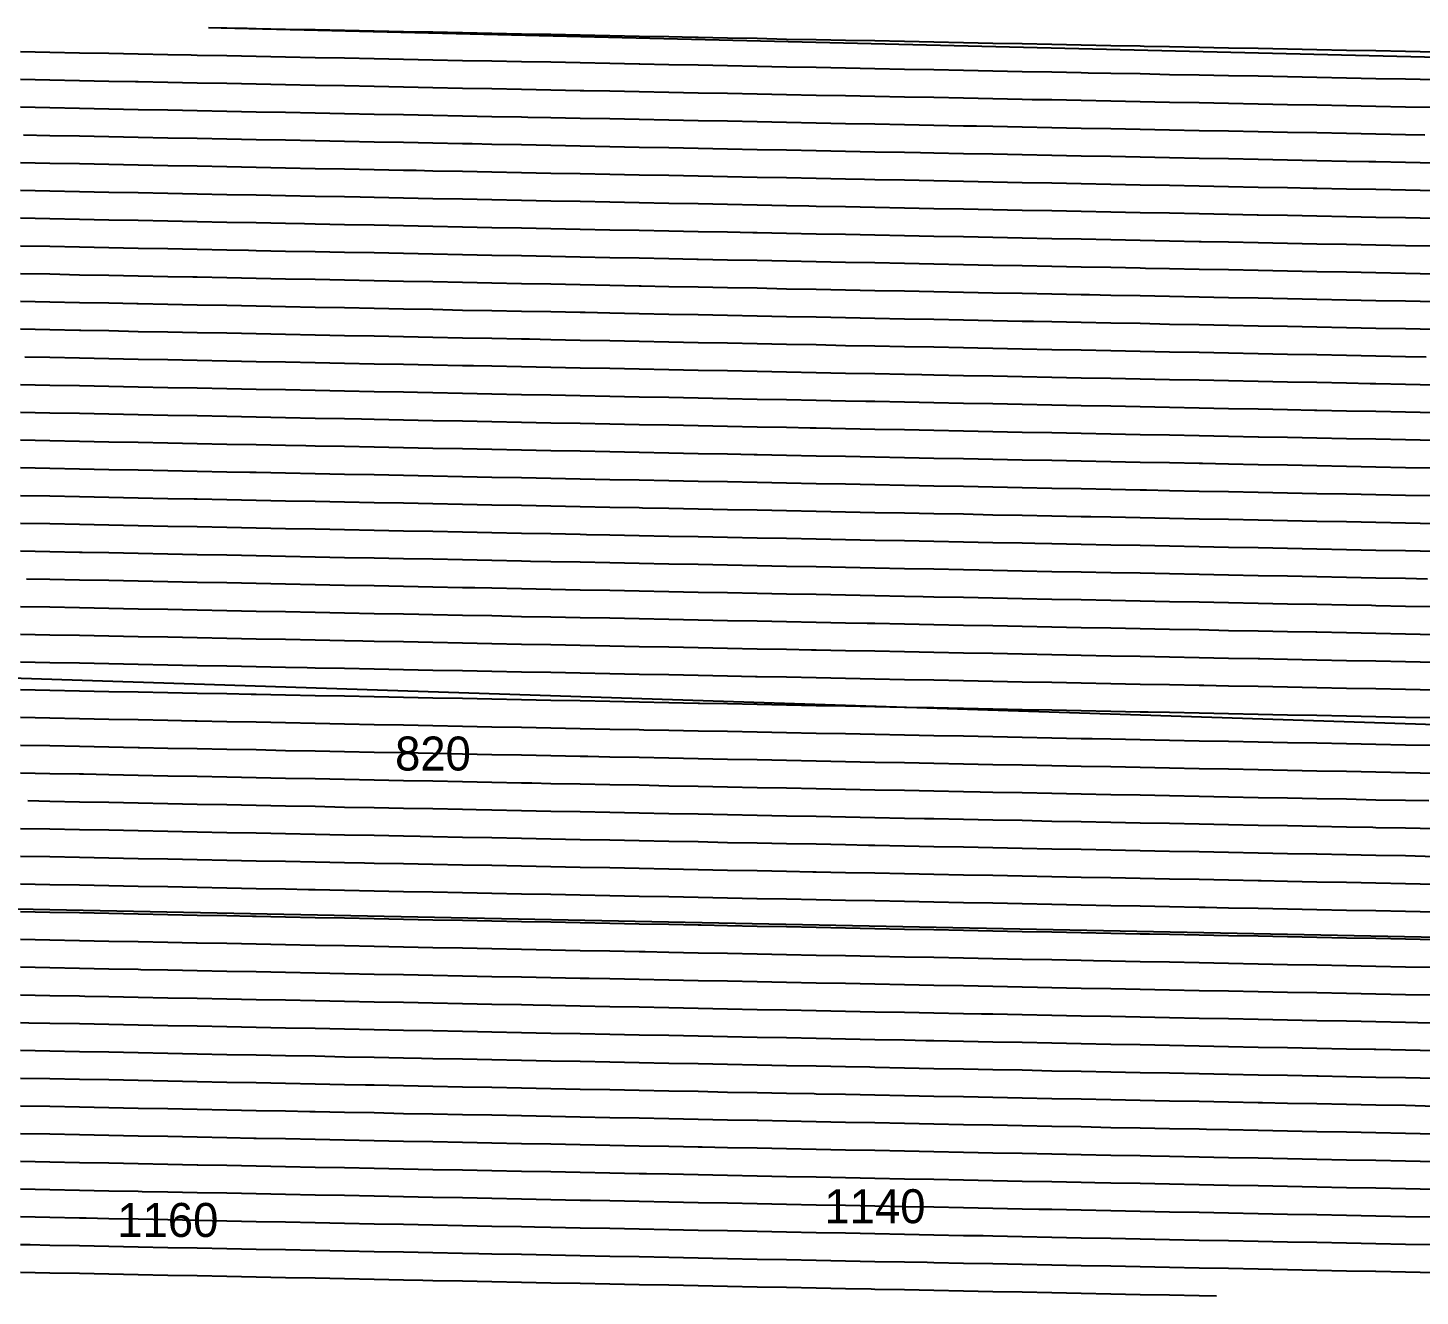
# Model space of a CAD drawing. Header units: metres. Extents: x 2416 to 4584, y 37 to 133.
# Drawn here: x 2689.9 to 2792.3, y 38.7 to 132 of the extents above; entities that cross this region are included whole.
import ezdxf
from ezdxf.enums import TextEntityAlignment as Align

# ---------------------------------------------------------------- set-up
doc = ezdxf.new("R2010")
doc.units = ezdxf.units.M
for name, color, linetype in [('Vs_1000', 7, 'Continuous'), ('Vs_1020', 7, 'Continuous'), ('Vs_1040', 7, 'Continuous'), ('Vs_1060', 7, 'Continuous'), ('Vs_1080', 7, 'Continuous'), ('Vs_1100', 7, 'Continuous'), ('Vs_1120', 7, 'Continuous'), ('Vs_1140', 7, 'Continuous'), ('Vs_1160', 7, 'Continuous'), ('Vs_1180', 7, 'Continuous'), ('Vs_1200', 7, 'Continuous'), ('Vs_280', 7, 'Continuous'), ('Vs_300', 7, 'Continuous'), ('Vs_320', 7, 'Continuous'), ('Vs_340', 7, 'Continuous'), ('Vs_360', 7, 'Continuous'), ('Vs_380', 7, 'Continuous'), ('Vs_400', 7, 'Continuous'), ('Vs_420', 7, 'Continuous'), ('Vs_440', 7, 'Continuous'), ('Vs_460', 7, 'Continuous'), ('Vs_480', 7, 'Continuous'), ('Vs_500', 7, 'Continuous'), ('Vs_520', 7, 'Continuous'), ('Vs_540', 7, 'Continuous'), ('Vs_560', 7, 'Continuous'), ('Vs_580', 7, 'Continuous'), ('Vs_600', 7, 'Continuous'), ('Vs_620', 7, 'Continuous'), ('Vs_640', 7, 'Continuous'), ('Vs_660', 7, 'Continuous'), ('Vs_680', 7, 'Continuous'), ('Vs_700', 7, 'Continuous'), ('Vs_720', 7, 'Continuous'), ('Vs_740', 7, 'Continuous'), ('Vs_760', 7, 'Continuous'), ('Vs_780', 7, 'Continuous'), ('Vs_800', 7, 'Continuous'), ('Vs_820', 7, 'Continuous'), ('Vs_840', 7, 'Continuous'), ('Vs_860', 7, 'Continuous'), ('Vs_880', 7, 'Continuous'), ('Vs_900', 7, 'Continuous'), ('Vs_920', 7, 'Continuous'), ('Vs_940', 7, 'Continuous'), ('Vs_960', 7, 'Continuous'), ('Vs_980', 7, 'Continuous')]:
    doc.layers.add(name, color=color, linetype=linetype)

msp = doc.modelspace()

# ---------------------------------------------------------------- linework, layer by layer
at = {"layer": 'Vs_1000'}
msp.add_lwpolyline([(2793.03, 58.78), (2791.21, 58.82), (2789.04, 58.86), (2786.87, 58.91), (2784.7, 58.95), (2782.54, 58.99), (2780.37, 59.03), (2778.2, 59.08), (2776.03, 59.12), (2773.86, 59.16), (2771.7, 59.21), (2769.53, 59.25), (2767.36, 59.29), (2765.19, 59.34), (2763.02, 59.38), (2760.85, 59.42), (2760.03, 59.44), (2758.69, 59.46), (2756.52, 59.51), (2754.35, 59.55), (2752.18, 59.59), (2750.01, 59.64), (2747.85, 59.68), (2745.68, 59.72), (2743.51, 59.76), (2741.34, 59.81), (2739.17, 59.85), (2737.01, 59.89), (2734.84, 59.94), (2732.67, 59.98), (2730.5, 60.02), (2728.33, 60.06), (2727.04, 60.09), (2726.17, 60.11), (2724, 60.15), (2721.83, 60.19), (2719.66, 60.24), (2717.49, 60.28), (2715.33, 60.32), (2713.16, 60.37), (2710.99, 60.41), (2708.82, 60.45), (2706.65, 60.49), (2704.48, 60.54), (2702.32, 60.58), (2700.15, 60.62), (2697.98, 60.67), (2695.81, 60.71), (2694.05, 60.74), (2693.64, 60.75), (2691.48, 60.79), (2689.31, 60.84)], dxfattribs=at)
at = {"layer": 'Vs_1020'}
msp.add_lwpolyline([(2793.38, 56.74), (2791.21, 56.78), (2789.04, 56.82), (2788.91, 56.82), (2786.87, 56.86), (2784.7, 56.91), (2782.54, 56.95), (2780.37, 56.99), (2778.2, 57.04), (2776.03, 57.08), (2773.86, 57.12), (2771.7, 57.17), (2769.53, 57.21), (2767.36, 57.25), (2765.19, 57.29), (2763.02, 57.34), (2760.85, 57.38), (2758.69, 57.42), (2756.52, 57.47), (2755.92, 57.48), (2754.35, 57.51), (2752.18, 57.55), (2750.01, 57.59), (2747.85, 57.64), (2745.68, 57.68), (2743.51, 57.72), (2741.34, 57.77), (2739.17, 57.81), (2737.01, 57.85), (2734.84, 57.89), (2732.67, 57.94), (2730.5, 57.98), (2728.33, 58.02), (2726.17, 58.07), (2724, 58.11), (2722.93, 58.13), (2721.83, 58.15), (2719.66, 58.2), (2717.49, 58.24), (2715.33, 58.28), (2713.16, 58.32), (2710.99, 58.37), (2708.82, 58.41), (2706.65, 58.45), (2704.48, 58.5), (2702.32, 58.54), (2700.15, 58.58), (2697.98, 58.62), (2695.81, 58.67), (2693.64, 58.71), (2691.48, 58.75), (2689.93, 58.78), (2689.31, 58.8)], dxfattribs=at)
at = {"layer": 'Vs_1040'}
msp.add_lwpolyline([(2793.38, 54.69), (2791.21, 54.74), (2789.04, 54.78), (2786.87, 54.82), (2784.8, 54.86), (2784.7, 54.87), (2782.54, 54.91), (2780.37, 54.95), (2778.2, 55), (2776.03, 55.04), (2773.86, 55.08), (2771.7, 55.12), (2769.53, 55.17), (2767.36, 55.21), (2765.19, 55.25), (2763.02, 55.3), (2760.85, 55.34), (2758.69, 55.38), (2756.52, 55.42), (2754.35, 55.47), (2752.18, 55.51), (2751.81, 55.52), (2750.01, 55.55), (2747.85, 55.6), (2745.68, 55.64), (2743.51, 55.68), (2741.34, 55.72), (2739.17, 55.77), (2737.01, 55.81), (2734.84, 55.85), (2732.67, 55.9), (2730.5, 55.94), (2728.33, 55.98), (2726.17, 56.03), (2724, 56.07), (2721.83, 56.11), (2719.66, 56.15), (2718.82, 56.17), (2717.49, 56.2), (2715.33, 56.24), (2713.16, 56.28), (2710.99, 56.33), (2708.82, 56.37), (2706.65, 56.41), (2704.48, 56.45), (2702.32, 56.5), (2700.15, 56.54), (2697.98, 56.58), (2695.81, 56.63), (2693.64, 56.67), (2691.48, 56.71), (2689.31, 56.76)], dxfattribs=at)
at = {"layer": 'Vs_1060'}
msp.add_lwpolyline([(2793.38, 52.65), (2791.21, 52.7), (2789.04, 52.74), (2786.87, 52.78), (2784.7, 52.83), (2782.54, 52.87), (2780.69, 52.9), (2780.37, 52.91), (2778.2, 52.95), (2776.03, 53), (2773.86, 53.04), (2771.7, 53.08), (2769.53, 53.13), (2767.36, 53.17), (2765.19, 53.21), (2763.02, 53.25), (2760.85, 53.3), (2758.69, 53.34), (2756.52, 53.38), (2754.35, 53.43), (2752.18, 53.47), (2750.01, 53.51), (2747.85, 53.55), (2747.7, 53.56), (2745.68, 53.6), (2743.51, 53.64), (2741.34, 53.68), (2739.17, 53.73), (2737.01, 53.77), (2734.84, 53.81), (2732.67, 53.86), (2730.5, 53.9), (2728.33, 53.94), (2726.17, 53.98), (2724, 54.03), (2721.83, 54.07), (2719.66, 54.11), (2717.49, 54.16), (2715.33, 54.2), (2714.7, 54.21), (2713.16, 54.24), (2710.99, 54.28), (2708.82, 54.33), (2706.65, 54.37), (2704.48, 54.41), (2702.32, 54.46), (2700.15, 54.5), (2697.98, 54.54), (2695.81, 54.59), (2693.64, 54.63), (2691.48, 54.67), (2689.31, 54.71)], dxfattribs=at)
at = {"layer": 'Vs_1080'}
msp.add_lwpolyline([(2793.38, 50.61), (2791.21, 50.66), (2789.04, 50.7), (2786.87, 50.74), (2784.7, 50.78), (2782.54, 50.83), (2780.37, 50.87), (2778.2, 50.91), (2776.58, 50.94), (2776.03, 50.96), (2773.86, 51), (2771.7, 51.04), (2769.53, 51.08), (2767.36, 51.13), (2765.19, 51.17), (2763.02, 51.21), (2760.85, 51.26), (2758.69, 51.3), (2756.52, 51.34), (2754.35, 51.38), (2752.18, 51.43), (2750.01, 51.47), (2747.85, 51.51), (2745.68, 51.56), (2743.58, 51.6), (2743.51, 51.6), (2741.34, 51.64), (2739.17, 51.69), (2737.01, 51.73), (2734.84, 51.77), (2732.67, 51.81), (2730.5, 51.86), (2728.33, 51.9), (2726.17, 51.94), (2724, 51.99), (2721.83, 52.03), (2719.66, 52.07), (2717.49, 52.11), (2715.33, 52.16), (2713.16, 52.2), (2710.99, 52.24), (2710.59, 52.25), (2708.82, 52.29), (2706.65, 52.33), (2704.48, 52.37), (2702.32, 52.42), (2700.15, 52.46), (2697.98, 52.5), (2695.81, 52.54), (2693.64, 52.59), (2691.48, 52.63), (2689.31, 52.67)], dxfattribs=at)
at = {"layer": 'Vs_1100'}
msp.add_lwpolyline([(2793.38, 48.57), (2791.21, 48.61), (2789.04, 48.66), (2786.87, 48.7), (2784.7, 48.74), (2782.54, 48.79), (2780.37, 48.83), (2778.2, 48.87), (2776.03, 48.91), (2773.86, 48.96), (2772.47, 48.98), (2771.7, 49), (2769.53, 49.04), (2767.36, 49.09), (2765.19, 49.13), (2763.02, 49.17), (2760.85, 49.21), (2758.69, 49.26), (2756.52, 49.3), (2754.35, 49.34), (2752.18, 49.39), (2750.01, 49.43), (2747.85, 49.47), (2745.68, 49.52), (2743.51, 49.56), (2741.34, 49.6), (2739.47, 49.64), (2739.17, 49.64), (2737.01, 49.69), (2734.84, 49.73), (2732.67, 49.77), (2730.5, 49.82), (2728.33, 49.86), (2726.17, 49.9), (2724, 49.94), (2721.83, 49.99), (2719.66, 50.03), (2717.49, 50.07), (2715.33, 50.12), (2713.16, 50.16), (2710.99, 50.2), (2708.82, 50.25), (2706.65, 50.29), (2706.48, 50.29), (2704.48, 50.33), (2702.32, 50.37), (2700.15, 50.42), (2697.98, 50.46), (2695.81, 50.5), (2693.64, 50.55), (2691.48, 50.59), (2689.31, 50.63)], dxfattribs=at)
at = {"layer": 'Vs_1120'}
msp.add_lwpolyline([(2793.38, 46.53), (2791.21, 46.57), (2789.04, 46.62), (2786.87, 46.66), (2784.7, 46.7), (2782.54, 46.74), (2780.37, 46.79), (2778.2, 46.83), (2776.03, 46.87), (2773.86, 46.92), (2771.7, 46.96), (2769.53, 47), (2768.35, 47.03), (2767.36, 47.04), (2765.19, 47.09), (2763.02, 47.13), (2760.85, 47.17), (2758.69, 47.22), (2756.52, 47.26), (2754.35, 47.3), (2752.18, 47.35), (2750.01, 47.39), (2747.85, 47.43), (2745.68, 47.47), (2743.51, 47.52), (2741.34, 47.56), (2739.17, 47.6), (2737.01, 47.65), (2735.36, 47.68), (2734.84, 47.69), (2732.67, 47.73), (2730.5, 47.77), (2728.33, 47.82), (2726.17, 47.86), (2724, 47.9), (2721.83, 47.95), (2719.66, 47.99), (2717.49, 48.03), (2715.33, 48.08), (2713.16, 48.12), (2710.99, 48.16), (2708.82, 48.2), (2706.65, 48.25), (2704.48, 48.29), (2702.37, 48.33), (2702.32, 48.33), (2700.15, 48.38), (2697.98, 48.42), (2695.81, 48.46), (2693.64, 48.5), (2691.48, 48.55), (2689.31, 48.59)], dxfattribs=at)
at = {"layer": 'Vs_1140'}
msp.add_lwpolyline([(2793.38, 44.49), (2791.21, 44.53), (2789.04, 44.57), (2786.87, 44.62), (2784.7, 44.66), (2782.54, 44.7), (2780.37, 44.75), (2778.2, 44.79), (2776.03, 44.83), (2773.86, 44.87), (2771.7, 44.92), (2769.53, 44.96), (2767.36, 45), (2765.19, 45.05), (2764.24, 45.07), (2763.02, 45.09), (2760.85, 45.13), (2758.69, 45.18), (2756.52, 45.22), (2754.35, 45.26), (2752.18, 45.3), (2750.01, 45.35), (2747.85, 45.39), (2745.68, 45.43), (2743.51, 45.48), (2741.34, 45.52), (2739.17, 45.56), (2737.01, 45.6), (2734.84, 45.65), (2732.67, 45.69), (2731.25, 45.72), (2730.5, 45.73), (2728.33, 45.78), (2726.17, 45.82), (2724, 45.86), (2721.83, 45.91), (2719.66, 45.95), (2717.49, 45.99), (2715.33, 46.03), (2713.16, 46.08), (2710.99, 46.12), (2708.82, 46.16), (2706.65, 46.21), (2704.48, 46.25), (2702.32, 46.29), (2700.15, 46.33), (2698.26, 46.37), (2697.98, 46.38), (2695.81, 46.42), (2693.64, 46.46), (2691.48, 46.51), (2689.31, 46.55)], dxfattribs=at)
at = {"layer": 'Vs_1160'}
msp.add_lwpolyline([(2793.12, 42.45), (2791.21, 42.49), (2789.04, 42.53), (2786.87, 42.58), (2784.7, 42.62), (2782.54, 42.66), (2780.37, 42.7), (2778.2, 42.75), (2776.03, 42.79), (2773.86, 42.83), (2771.7, 42.88), (2769.53, 42.92), (2767.36, 42.96), (2765.19, 43.01), (2763.02, 43.05), (2760.85, 43.09), (2760.13, 43.11), (2758.69, 43.13), (2756.52, 43.18), (2754.35, 43.22), (2752.18, 43.26), (2750.01, 43.31), (2747.85, 43.35), (2745.68, 43.39), (2743.51, 43.43), (2741.34, 43.48), (2739.17, 43.52), (2737.01, 43.56), (2734.84, 43.61), (2732.67, 43.65), (2730.5, 43.69), (2728.33, 43.74), (2727.14, 43.76), (2726.17, 43.78), (2724, 43.82), (2721.83, 43.86), (2719.66, 43.91), (2717.49, 43.95), (2715.33, 43.99), (2713.16, 44.04), (2710.99, 44.08), (2708.82, 44.12), (2706.65, 44.16), (2704.48, 44.21), (2702.32, 44.25), (2700.15, 44.29), (2697.98, 44.34), (2695.81, 44.38), (2694.14, 44.41), (2693.64, 44.42), (2691.48, 44.46), (2689.31, 44.51)], dxfattribs=at)
at = {"layer": 'Vs_1180'}
msp.add_lwpolyline([(2793.38, 40.41), (2791.21, 40.45), (2789.04, 40.49), (2789.01, 40.49), (2786.87, 40.53), (2784.7, 40.58), (2782.54, 40.62), (2780.37, 40.66), (2778.2, 40.71), (2776.03, 40.75), (2773.86, 40.79), (2771.7, 40.84), (2769.53, 40.88), (2767.36, 40.92), (2765.19, 40.96), (2763.02, 41.01), (2760.85, 41.05), (2758.69, 41.09), (2756.52, 41.14), (2756.02, 41.15), (2754.35, 41.18), (2752.18, 41.22), (2750.01, 41.26), (2747.85, 41.31), (2745.68, 41.35), (2743.51, 41.39), (2741.34, 41.44), (2739.17, 41.48), (2737.01, 41.52), (2734.84, 41.57), (2732.67, 41.61), (2730.5, 41.65), (2728.33, 41.69), (2726.17, 41.74), (2724, 41.78), (2723.03, 41.8), (2721.83, 41.82), (2719.66, 41.87), (2717.49, 41.91), (2715.33, 41.95), (2713.16, 41.99), (2710.99, 42.04), (2708.82, 42.08), (2706.65, 42.12), (2704.48, 42.17), (2702.32, 42.21), (2700.15, 42.25), (2697.98, 42.29), (2695.81, 42.34), (2693.64, 42.38), (2691.48, 42.42), (2690.03, 42.45), (2689.31, 42.47)], dxfattribs=at)
at = {"layer": 'Vs_1200'}
msp.add_lwpolyline([(2777.31, 38.68), (2776.03, 38.71), (2773.86, 38.75), (2771.7, 38.79), (2769.53, 38.84), (2767.36, 38.88), (2765.19, 38.92), (2763.02, 38.97), (2760.85, 39.01), (2758.69, 39.05), (2756.52, 39.09), (2754.35, 39.14), (2752.18, 39.18), (2751.91, 39.19), (2750.01, 39.22), (2747.85, 39.27), (2745.68, 39.31), (2743.51, 39.35), (2741.34, 39.4), (2739.17, 39.44), (2737.01, 39.48), (2734.84, 39.52), (2732.67, 39.57), (2730.5, 39.61), (2728.33, 39.65), (2726.17, 39.7), (2724, 39.74), (2721.83, 39.78), (2719.66, 39.82), (2718.91, 39.84), (2717.49, 39.87), (2715.33, 39.91), (2713.16, 39.95), (2710.99, 40), (2708.82, 40.04), (2706.65, 40.08), (2704.48, 40.12), (2702.32, 40.17), (2700.15, 40.21), (2697.98, 40.25), (2695.81, 40.3), (2693.64, 40.34), (2691.48, 40.38), (2689.31, 40.43)], dxfattribs=at)
at = {"layer": 'Vs_280'}
msp.add_lwpolyline([(2704.08, 132.01), (3703.96, 107.9)], dxfattribs=at)
at = {"layer": 'Vs_300'}
msp.add_lwpolyline([(2793.38, 130.22), (2791.21, 130.26), (2789.04, 130.31), (2786.87, 130.35), (2784.7, 130.39), (2782.54, 130.43), (2780.37, 130.48), (2778.2, 130.52), (2776.03, 130.56), (2773.86, 130.61), (2771.98, 130.64), (2771.7, 130.65), (2769.53, 130.69), (2767.36, 130.73), (2765.19, 130.78), (2763.02, 130.82), (2760.85, 130.86), (2758.69, 130.91), (2756.52, 130.95), (2754.35, 130.99), (2752.18, 131.04), (2750.01, 131.08), (2747.85, 131.12), (2745.68, 131.16), (2743.51, 131.21), (2741.34, 131.25), (2739.17, 131.29), (2738.98, 131.3), (2737.01, 131.34), (2734.84, 131.38), (2732.67, 131.42), (2730.5, 131.46), (2728.33, 131.51), (2726.17, 131.55), (2724, 131.59), (2721.83, 131.64), (2719.66, 131.68), (2717.49, 131.72), (2715.33, 131.76), (2713.16, 131.81), (2710.99, 131.85), (2708.82, 131.89), (2706.65, 131.94), (2705.99, 131.95), (2704.48, 131.98), (2703.15, 132.01)], dxfattribs=at)
at = {"layer": 'Vs_320'}
msp.add_lwpolyline([(2793.38, 128.18), (2791.21, 128.22), (2789.04, 128.26), (2786.87, 128.31), (2784.7, 128.35), (2782.54, 128.39), (2780.37, 128.44), (2778.2, 128.48), (2776.03, 128.52), (2773.86, 128.56), (2771.7, 128.61), (2769.53, 128.65), (2767.87, 128.68), (2767.36, 128.69), (2765.19, 128.74), (2763.02, 128.78), (2760.85, 128.82), (2758.69, 128.87), (2756.52, 128.91), (2754.35, 128.95), (2752.18, 128.99), (2750.01, 129.04), (2747.85, 129.08), (2745.68, 129.12), (2743.51, 129.17), (2741.34, 129.21), (2739.17, 129.25), (2737.01, 129.29), (2734.87, 129.34), (2734.84, 129.34), (2732.67, 129.38), (2730.5, 129.42), (2728.33, 129.47), (2726.17, 129.51), (2724, 129.55), (2721.83, 129.59), (2719.66, 129.64), (2717.49, 129.68), (2715.33, 129.72), (2713.16, 129.77), (2710.99, 129.81), (2708.82, 129.85), (2706.65, 129.9), (2704.48, 129.94), (2702.32, 129.98), (2701.88, 129.99), (2700.15, 130.02), (2697.98, 130.07), (2695.81, 130.11), (2693.64, 130.15), (2691.48, 130.2), (2689.31, 130.24)], dxfattribs=at)
at = {"layer": 'Vs_340'}
msp.add_lwpolyline([(2793.38, 126.14), (2791.21, 126.18), (2789.04, 126.22), (2786.87, 126.27), (2784.7, 126.31), (2782.54, 126.35), (2780.37, 126.39), (2778.2, 126.44), (2776.03, 126.48), (2773.86, 126.52), (2771.7, 126.57), (2769.53, 126.61), (2767.36, 126.65), (2765.19, 126.7), (2763.75, 126.72), (2763.02, 126.74), (2760.85, 126.78), (2758.69, 126.82), (2756.52, 126.87), (2754.35, 126.91), (2752.18, 126.95), (2750.01, 127), (2747.85, 127.04), (2745.68, 127.08), (2743.51, 127.12), (2741.34, 127.17), (2739.17, 127.21), (2737.01, 127.25), (2734.84, 127.3), (2732.67, 127.34), (2730.76, 127.38), (2730.5, 127.38), (2728.33, 127.42), (2726.17, 127.47), (2724, 127.51), (2721.83, 127.55), (2719.66, 127.6), (2717.49, 127.64), (2715.33, 127.68), (2713.16, 127.73), (2710.99, 127.77), (2708.82, 127.81), (2706.65, 127.85), (2704.48, 127.9), (2702.32, 127.94), (2700.15, 127.98), (2697.98, 128.03), (2697.77, 128.03), (2695.81, 128.07), (2693.64, 128.11), (2691.48, 128.15), (2689.31, 128.2)], dxfattribs=at)
at = {"layer": 'Vs_360'}
msp.add_lwpolyline([(2792.63, 124.11), (2791.21, 124.14), (2789.04, 124.18), (2786.87, 124.22), (2784.7, 124.27), (2782.54, 124.31), (2780.37, 124.35), (2778.2, 124.4), (2776.03, 124.44), (2773.86, 124.48), (2771.7, 124.53), (2769.53, 124.57), (2767.36, 124.61), (2765.19, 124.65), (2763.02, 124.7), (2760.85, 124.74), (2759.64, 124.76), (2758.69, 124.78), (2756.52, 124.83), (2754.35, 124.87), (2752.18, 124.91), (2750.01, 124.95), (2747.85, 125), (2745.68, 125.04), (2743.51, 125.08), (2741.34, 125.13), (2739.17, 125.17), (2737.01, 125.21), (2734.84, 125.25), (2732.67, 125.3), (2730.5, 125.34), (2728.33, 125.38), (2726.65, 125.42), (2726.17, 125.43), (2724, 125.47), (2721.83, 125.51), (2719.66, 125.56), (2717.49, 125.6), (2715.33, 125.64), (2713.16, 125.68), (2710.99, 125.73), (2708.82, 125.77), (2706.65, 125.81), (2704.48, 125.86), (2702.32, 125.9), (2700.15, 125.94), (2697.98, 125.98), (2695.81, 126.03), (2693.66, 126.07), (2693.64, 126.07), (2691.48, 126.11), (2689.31, 126.16)], dxfattribs=at)
at = {"layer": 'Vs_380'}
msp.add_lwpolyline([(2793.38, 122.05), (2791.21, 122.1), (2789.04, 122.14), (2788.52, 122.15), (2786.87, 122.18), (2784.7, 122.23), (2782.54, 122.27), (2780.37, 122.31), (2778.2, 122.36), (2776.03, 122.4), (2773.86, 122.44), (2771.7, 122.48), (2769.53, 122.53), (2767.36, 122.57), (2765.19, 122.61), (2763.02, 122.66), (2760.85, 122.7), (2758.69, 122.74), (2756.52, 122.78), (2755.53, 122.8), (2754.35, 122.83), (2752.18, 122.87), (2750.01, 122.91), (2747.85, 122.96), (2745.68, 123), (2743.51, 123.04), (2741.34, 123.08), (2739.17, 123.13), (2737.01, 123.17), (2734.84, 123.21), (2732.67, 123.26), (2730.5, 123.3), (2728.33, 123.34), (2726.17, 123.39), (2724, 123.43), (2722.54, 123.46), (2721.83, 123.47), (2719.66, 123.51), (2717.49, 123.56), (2715.33, 123.6), (2713.16, 123.64), (2710.99, 123.69), (2708.82, 123.73), (2706.65, 123.77), (2704.48, 123.81), (2702.32, 123.86), (2700.15, 123.9), (2697.98, 123.94), (2695.81, 123.99), (2693.64, 124.03), (2691.48, 124.07), (2689.54, 124.11)], dxfattribs=at)
at = {"layer": 'Vs_400'}
msp.add_lwpolyline([(2793.38, 120.01), (2791.21, 120.06), (2789.04, 120.1), (2786.87, 120.14), (2784.7, 120.19), (2784.41, 120.19), (2782.54, 120.23), (2780.37, 120.27), (2778.2, 120.31), (2776.03, 120.36), (2773.86, 120.4), (2771.7, 120.44), (2769.53, 120.49), (2767.36, 120.53), (2765.19, 120.57), (2763.02, 120.61), (2760.85, 120.66), (2758.69, 120.7), (2756.52, 120.74), (2754.35, 120.79), (2752.18, 120.83), (2751.42, 120.84), (2750.01, 120.87), (2747.85, 120.91), (2745.68, 120.96), (2743.51, 121), (2741.34, 121.04), (2739.17, 121.09), (2737.01, 121.13), (2734.84, 121.17), (2732.67, 121.22), (2730.5, 121.26), (2728.33, 121.3), (2726.17, 121.34), (2724, 121.39), (2721.83, 121.43), (2719.66, 121.47), (2718.43, 121.5), (2717.49, 121.52), (2715.33, 121.56), (2713.16, 121.6), (2710.99, 121.64), (2708.82, 121.69), (2706.65, 121.73), (2704.48, 121.77), (2702.32, 121.82), (2700.15, 121.86), (2697.98, 121.9), (2695.81, 121.95), (2693.64, 121.99), (2691.48, 122.03), (2689.31, 122.07)], dxfattribs=at)
at = {"layer": 'Vs_420'}
msp.add_lwpolyline([(2793.38, 117.97), (2791.21, 118.02), (2789.04, 118.06), (2786.87, 118.1), (2784.7, 118.14), (2782.54, 118.19), (2780.37, 118.23), (2780.3, 118.23), (2778.2, 118.27), (2776.03, 118.32), (2773.86, 118.36), (2771.7, 118.4), (2769.53, 118.44), (2767.36, 118.49), (2765.19, 118.53), (2763.02, 118.57), (2760.85, 118.62), (2758.69, 118.66), (2756.52, 118.7), (2754.35, 118.74), (2752.18, 118.79), (2750.01, 118.83), (2747.85, 118.87), (2747.31, 118.88), (2745.68, 118.92), (2743.51, 118.96), (2741.34, 119), (2739.17, 119.05), (2737.01, 119.09), (2734.84, 119.13), (2732.67, 119.17), (2730.5, 119.22), (2728.33, 119.26), (2726.17, 119.3), (2724, 119.35), (2721.83, 119.39), (2719.66, 119.43), (2717.49, 119.47), (2715.33, 119.52), (2714.31, 119.54), (2713.16, 119.56), (2710.99, 119.6), (2708.82, 119.65), (2706.65, 119.69), (2704.48, 119.73), (2702.32, 119.78), (2700.15, 119.82), (2697.98, 119.86), (2695.81, 119.9), (2693.64, 119.95), (2691.48, 119.99), (2689.31, 120.03)], dxfattribs=at)
at = {"layer": 'Vs_440'}
msp.add_lwpolyline([(2793.38, 115.93), (2791.21, 115.97), (2789.04, 116.02), (2786.87, 116.06), (2784.7, 116.1), (2782.54, 116.15), (2780.37, 116.19), (2778.2, 116.23), (2776.19, 116.27), (2776.03, 116.27), (2773.86, 116.32), (2771.7, 116.36), (2769.53, 116.4), (2767.36, 116.45), (2765.19, 116.49), (2763.02, 116.53), (2760.85, 116.57), (2758.69, 116.62), (2756.52, 116.66), (2754.35, 116.7), (2752.18, 116.75), (2750.01, 116.79), (2747.85, 116.83), (2745.68, 116.88), (2743.51, 116.92), (2743.19, 116.92), (2741.34, 116.96), (2739.17, 117), (2737.01, 117.05), (2734.84, 117.09), (2732.67, 117.13), (2730.5, 117.18), (2728.33, 117.22), (2726.17, 117.26), (2724, 117.3), (2721.83, 117.35), (2719.66, 117.39), (2717.49, 117.43), (2715.33, 117.48), (2713.16, 117.52), (2710.99, 117.56), (2710.2, 117.58), (2708.82, 117.61), (2706.65, 117.65), (2704.48, 117.69), (2702.32, 117.73), (2700.15, 117.78), (2697.98, 117.82), (2695.81, 117.86), (2693.64, 117.91), (2691.48, 117.95), (2689.31, 117.99)], dxfattribs=at)
at = {"layer": 'Vs_460'}
msp.add_lwpolyline([(2793.38, 113.89), (2791.21, 113.93), (2789.04, 113.98), (2786.87, 114.02), (2784.7, 114.06), (2782.54, 114.1), (2780.37, 114.15), (2778.2, 114.19), (2776.03, 114.23), (2773.86, 114.28), (2772.08, 114.31), (2771.7, 114.32), (2769.53, 114.36), (2767.36, 114.4), (2765.19, 114.45), (2763.02, 114.49), (2760.85, 114.53), (2758.69, 114.58), (2756.52, 114.62), (2754.35, 114.66), (2752.18, 114.71), (2750.01, 114.75), (2747.85, 114.79), (2745.68, 114.83), (2743.51, 114.88), (2741.34, 114.92), (2739.17, 114.96), (2739.08, 114.96), (2737.01, 115.01), (2734.84, 115.05), (2732.67, 115.09), (2730.5, 115.13), (2728.33, 115.18), (2726.17, 115.22), (2724, 115.26), (2721.83, 115.31), (2719.66, 115.35), (2717.49, 115.39), (2715.33, 115.44), (2713.16, 115.48), (2710.99, 115.52), (2708.82, 115.56), (2706.65, 115.61), (2706.09, 115.62), (2704.48, 115.65), (2702.32, 115.69), (2700.15, 115.74), (2697.98, 115.78), (2695.81, 115.82), (2693.64, 115.86), (2691.48, 115.91), (2689.31, 115.95)], dxfattribs=at)
at = {"layer": 'Vs_480'}
msp.add_lwpolyline([(2793.38, 111.85), (2791.21, 111.89), (2789.04, 111.93), (2786.87, 111.98), (2784.7, 112.02), (2782.54, 112.06), (2780.37, 112.11), (2778.2, 112.15), (2776.03, 112.19), (2773.86, 112.23), (2771.7, 112.28), (2769.53, 112.32), (2767.96, 112.35), (2767.36, 112.36), (2765.19, 112.41), (2763.02, 112.45), (2760.85, 112.49), (2758.69, 112.54), (2756.52, 112.58), (2754.35, 112.62), (2752.18, 112.66), (2750.01, 112.71), (2747.85, 112.75), (2745.68, 112.79), (2743.51, 112.84), (2741.34, 112.88), (2739.17, 112.92), (2737.01, 112.96), (2734.97, 113.01), (2734.84, 113.01), (2732.67, 113.05), (2730.5, 113.09), (2728.33, 113.14), (2726.17, 113.18), (2724, 113.22), (2721.83, 113.27), (2719.66, 113.31), (2717.49, 113.35), (2715.33, 113.39), (2713.16, 113.44), (2710.99, 113.48), (2708.82, 113.52), (2706.65, 113.57), (2704.48, 113.61), (2702.32, 113.65), (2701.98, 113.66), (2700.15, 113.69), (2697.98, 113.74), (2695.81, 113.78), (2693.64, 113.82), (2691.48, 113.87), (2689.31, 113.91)], dxfattribs=at)
at = {"layer": 'Vs_500'}
msp.add_lwpolyline([(2793.38, 109.81), (2791.21, 109.85), (2789.04, 109.89), (2786.87, 109.94), (2784.7, 109.98), (2782.54, 110.02), (2780.37, 110.06), (2778.2, 110.11), (2776.03, 110.15), (2773.86, 110.19), (2771.7, 110.24), (2769.53, 110.28), (2767.36, 110.32), (2765.19, 110.37), (2763.85, 110.39), (2763.02, 110.41), (2760.85, 110.45), (2758.69, 110.49), (2756.52, 110.54), (2754.35, 110.58), (2752.18, 110.62), (2750.01, 110.67), (2747.85, 110.71), (2745.68, 110.75), (2743.51, 110.79), (2741.34, 110.84), (2739.17, 110.88), (2737.01, 110.92), (2734.84, 110.97), (2732.67, 111.01), (2730.86, 111.05), (2730.5, 111.05), (2728.33, 111.1), (2726.17, 111.14), (2724, 111.18), (2721.83, 111.22), (2719.66, 111.27), (2717.49, 111.31), (2715.33, 111.35), (2713.16, 111.4), (2710.99, 111.44), (2708.82, 111.48), (2706.65, 111.52), (2704.48, 111.57), (2702.32, 111.61), (2700.15, 111.65), (2697.98, 111.7), (2697.87, 111.7), (2695.81, 111.74), (2693.64, 111.78), (2691.48, 111.82), (2689.31, 111.87)], dxfattribs=at)
at = {"layer": 'Vs_520'}
msp.add_lwpolyline([(2792.73, 107.78), (2791.21, 107.81), (2789.04, 107.85), (2786.87, 107.89), (2784.7, 107.94), (2782.54, 107.98), (2780.37, 108.02), (2778.2, 108.07), (2776.03, 108.11), (2773.86, 108.15), (2771.7, 108.2), (2769.53, 108.24), (2767.36, 108.28), (2765.19, 108.32), (2763.02, 108.37), (2760.85, 108.41), (2759.74, 108.43), (2758.69, 108.45), (2756.52, 108.5), (2754.35, 108.54), (2752.18, 108.58), (2750.01, 108.62), (2747.85, 108.67), (2745.68, 108.71), (2743.51, 108.75), (2741.34, 108.8), (2739.17, 108.84), (2737.01, 108.88), (2734.84, 108.93), (2732.67, 108.97), (2730.5, 109.01), (2728.33, 109.05), (2726.75, 109.09), (2726.17, 109.1), (2724, 109.14), (2721.83, 109.18), (2719.66, 109.23), (2717.49, 109.27), (2715.33, 109.31), (2713.16, 109.35), (2710.99, 109.4), (2708.82, 109.44), (2706.65, 109.48), (2704.48, 109.53), (2702.32, 109.57), (2700.15, 109.61), (2697.98, 109.65), (2695.81, 109.7), (2693.75, 109.74), (2693.64, 109.74), (2691.48, 109.78), (2689.31, 109.83)], dxfattribs=at)
at = {"layer": 'Vs_540'}
msp.add_lwpolyline([(2793.38, 105.72), (2791.21, 105.77), (2789.04, 105.81), (2788.62, 105.82), (2786.87, 105.85), (2784.7, 105.9), (2782.54, 105.94), (2780.37, 105.98), (2778.2, 106.03), (2776.03, 106.07), (2773.86, 106.11), (2771.7, 106.15), (2769.53, 106.2), (2767.36, 106.24), (2765.19, 106.28), (2763.02, 106.33), (2760.85, 106.37), (2758.69, 106.41), (2756.52, 106.45), (2755.63, 106.47), (2754.35, 106.5), (2752.18, 106.54), (2750.01, 106.58), (2747.85, 106.63), (2745.68, 106.67), (2743.51, 106.71), (2741.34, 106.76), (2739.17, 106.8), (2737.01, 106.84), (2734.84, 106.88), (2732.67, 106.93), (2730.5, 106.97), (2728.33, 107.01), (2726.17, 107.06), (2724, 107.1), (2722.63, 107.13), (2721.83, 107.14), (2719.66, 107.18), (2717.49, 107.23), (2715.33, 107.27), (2713.16, 107.31), (2710.99, 107.36), (2708.82, 107.4), (2706.65, 107.44), (2704.48, 107.48), (2702.32, 107.53), (2700.15, 107.57), (2697.98, 107.61), (2695.81, 107.66), (2693.64, 107.7), (2691.48, 107.74), (2689.64, 107.78)], dxfattribs=at)
at = {"layer": 'Vs_560'}
msp.add_lwpolyline([(2793.38, 103.68), (2791.21, 103.73), (2789.04, 103.77), (2786.87, 103.81), (2784.7, 103.86), (2784.51, 103.86), (2782.54, 103.9), (2780.37, 103.94), (2778.2, 103.98), (2776.03, 104.03), (2773.86, 104.07), (2771.7, 104.11), (2769.53, 104.16), (2767.36, 104.2), (2765.19, 104.24), (2763.02, 104.28), (2760.85, 104.33), (2758.69, 104.37), (2756.52, 104.41), (2754.35, 104.46), (2752.18, 104.5), (2751.52, 104.51), (2750.01, 104.54), (2747.85, 104.59), (2745.68, 104.63), (2743.51, 104.67), (2741.34, 104.71), (2739.17, 104.76), (2737.01, 104.8), (2734.84, 104.84), (2732.67, 104.89), (2730.5, 104.93), (2728.33, 104.97), (2726.17, 105.01), (2724, 105.06), (2721.83, 105.1), (2719.66, 105.14), (2718.52, 105.17), (2717.49, 105.19), (2715.33, 105.23), (2713.16, 105.27), (2710.99, 105.31), (2708.82, 105.36), (2706.65, 105.4), (2704.48, 105.44), (2702.32, 105.49), (2700.15, 105.53), (2697.98, 105.57), (2695.81, 105.62), (2693.64, 105.66), (2691.48, 105.7), (2689.31, 105.74)], dxfattribs=at)
at = {"layer": 'Vs_580'}
msp.add_lwpolyline([(2793.38, 101.64), (2791.21, 101.69), (2789.04, 101.73), (2786.87, 101.77), (2784.7, 101.81), (2782.54, 101.86), (2780.4, 101.9), (2780.37, 101.9), (2778.2, 101.94), (2776.03, 101.99), (2773.86, 102.03), (2771.7, 102.07), (2769.53, 102.11), (2767.36, 102.16), (2765.19, 102.2), (2763.02, 102.24), (2760.85, 102.29), (2758.69, 102.33), (2756.52, 102.37), (2754.35, 102.42), (2752.18, 102.46), (2750.01, 102.5), (2747.85, 102.54), (2747.4, 102.55), (2745.68, 102.59), (2743.51, 102.63), (2741.34, 102.67), (2739.17, 102.72), (2737.01, 102.76), (2734.84, 102.8), (2732.67, 102.84), (2730.5, 102.89), (2728.33, 102.93), (2726.17, 102.97), (2724, 103.02), (2721.83, 103.06), (2719.66, 103.1), (2717.49, 103.14), (2715.33, 103.19), (2714.41, 103.21), (2713.16, 103.23), (2710.99, 103.27), (2708.82, 103.32), (2706.65, 103.36), (2704.48, 103.4), (2702.32, 103.45), (2700.15, 103.49), (2697.98, 103.53), (2695.81, 103.57), (2693.64, 103.62), (2691.48, 103.66), (2689.31, 103.7)], dxfattribs=at)
at = {"layer": 'Vs_600'}
msp.add_lwpolyline([(2793.38, 99.6), (2791.21, 99.64), (2789.04, 99.69), (2786.87, 99.73), (2784.7, 99.77), (2782.54, 99.82), (2780.37, 99.86), (2778.2, 99.9), (2776.28, 99.94), (2776.03, 99.94), (2773.86, 99.99), (2771.7, 100.03), (2769.53, 100.07), (2767.36, 100.12), (2765.19, 100.16), (2763.02, 100.2), (2760.85, 100.25), (2758.69, 100.29), (2756.52, 100.33), (2754.35, 100.37), (2752.18, 100.42), (2750.01, 100.46), (2747.85, 100.5), (2745.68, 100.55), (2743.51, 100.59), (2743.29, 100.59), (2741.34, 100.63), (2739.17, 100.67), (2737.01, 100.72), (2734.84, 100.76), (2732.67, 100.8), (2730.5, 100.85), (2728.33, 100.89), (2726.17, 100.93), (2724, 100.97), (2721.83, 101.02), (2719.66, 101.06), (2717.49, 101.1), (2715.33, 101.15), (2713.16, 101.19), (2710.99, 101.23), (2710.3, 101.25), (2708.82, 101.28), (2706.65, 101.32), (2704.48, 101.36), (2702.32, 101.4), (2700.15, 101.45), (2697.98, 101.49), (2695.81, 101.53), (2693.64, 101.58), (2691.48, 101.62), (2689.31, 101.66)], dxfattribs=at)
at = {"layer": 'Vs_620'}
msp.add_lwpolyline([(2793.38, 97.56), (2791.21, 97.6), (2789.04, 97.65), (2786.87, 97.69), (2784.7, 97.73), (2782.54, 97.77), (2780.37, 97.82), (2778.2, 97.86), (2776.03, 97.9), (2773.86, 97.95), (2772.17, 97.98), (2771.7, 97.99), (2769.53, 98.03), (2767.36, 98.08), (2765.19, 98.12), (2763.02, 98.16), (2760.85, 98.2), (2758.69, 98.25), (2756.52, 98.29), (2754.35, 98.33), (2752.18, 98.38), (2750.01, 98.42), (2747.85, 98.46), (2745.68, 98.5), (2743.51, 98.55), (2741.34, 98.59), (2739.18, 98.63), (2739.17, 98.63), (2737.01, 98.68), (2734.84, 98.72), (2732.67, 98.76), (2730.5, 98.8), (2728.33, 98.85), (2726.17, 98.89), (2724, 98.93), (2721.83, 98.98), (2719.66, 99.02), (2717.49, 99.06), (2715.33, 99.11), (2713.16, 99.15), (2710.99, 99.19), (2708.82, 99.23), (2706.65, 99.28), (2706.19, 99.29), (2704.48, 99.32), (2702.32, 99.36), (2700.15, 99.41), (2697.98, 99.45), (2695.81, 99.49), (2693.64, 99.53), (2691.48, 99.58), (2689.31, 99.62)], dxfattribs=at)
at = {"layer": 'Vs_640'}
msp.add_lwpolyline([(2793.38, 95.52), (2791.21, 95.56), (2789.04, 95.6), (2786.87, 95.65), (2784.7, 95.69), (2782.54, 95.73), (2780.37, 95.78), (2778.2, 95.82), (2776.03, 95.86), (2773.86, 95.91), (2771.7, 95.95), (2769.53, 95.99), (2768.06, 96.02), (2767.36, 96.03), (2765.19, 96.08), (2763.02, 96.12), (2760.85, 96.16), (2758.69, 96.21), (2756.52, 96.25), (2754.35, 96.29), (2752.18, 96.33), (2750.01, 96.38), (2747.85, 96.42), (2745.68, 96.46), (2743.51, 96.51), (2741.34, 96.55), (2739.17, 96.59), (2737.01, 96.63), (2735.07, 96.67), (2734.84, 96.68), (2732.67, 96.72), (2730.5, 96.76), (2728.33, 96.81), (2726.17, 96.85), (2724, 96.89), (2721.83, 96.94), (2719.66, 96.98), (2717.49, 97.02), (2715.33, 97.06), (2713.16, 97.11), (2710.99, 97.15), (2708.82, 97.19), (2706.65, 97.24), (2704.48, 97.28), (2702.32, 97.32), (2702.08, 97.33), (2700.15, 97.36), (2697.98, 97.41), (2695.81, 97.45), (2693.64, 97.49), (2691.48, 97.54), (2689.31, 97.58)], dxfattribs=at)
at = {"layer": 'Vs_660'}
msp.add_lwpolyline([(2793.38, 93.48), (2791.21, 93.52), (2789.04, 93.56), (2786.87, 93.61), (2784.7, 93.65), (2782.54, 93.69), (2780.37, 93.74), (2778.2, 93.78), (2776.03, 93.82), (2773.86, 93.86), (2771.7, 93.91), (2769.53, 93.95), (2767.36, 93.99), (2765.19, 94.04), (2763.95, 94.06), (2763.02, 94.08), (2760.85, 94.12), (2758.69, 94.16), (2756.52, 94.21), (2754.35, 94.25), (2752.18, 94.29), (2750.01, 94.34), (2747.85, 94.38), (2745.68, 94.42), (2743.51, 94.46), (2741.34, 94.51), (2739.17, 94.55), (2737.01, 94.59), (2734.84, 94.64), (2732.67, 94.68), (2730.96, 94.71), (2730.5, 94.72), (2728.33, 94.77), (2726.17, 94.81), (2724, 94.85), (2721.83, 94.89), (2719.66, 94.94), (2717.49, 94.98), (2715.33, 95.02), (2713.16, 95.07), (2710.99, 95.11), (2708.82, 95.15), (2706.65, 95.19), (2704.48, 95.24), (2702.32, 95.28), (2700.15, 95.32), (2697.98, 95.37), (2697.96, 95.37), (2695.81, 95.41), (2693.64, 95.45), (2691.48, 95.5), (2689.31, 95.54)], dxfattribs=at)
at = {"layer": 'Vs_680'}
msp.add_lwpolyline([(2792.83, 91.45), (2791.21, 91.48), (2789.04, 91.52), (2786.87, 91.57), (2784.7, 91.61), (2782.54, 91.65), (2780.37, 91.69), (2778.2, 91.74), (2776.03, 91.78), (2773.86, 91.82), (2771.7, 91.87), (2769.53, 91.91), (2767.36, 91.95), (2765.19, 91.99), (2763.02, 92.04), (2760.85, 92.08), (2759.84, 92.1), (2758.69, 92.12), (2756.52, 92.17), (2754.35, 92.21), (2752.18, 92.25), (2750.01, 92.29), (2747.85, 92.34), (2745.68, 92.38), (2743.51, 92.42), (2741.34, 92.47), (2739.17, 92.51), (2737.01, 92.55), (2734.84, 92.6), (2732.67, 92.64), (2730.5, 92.68), (2728.33, 92.72), (2726.84, 92.75), (2726.17, 92.77), (2724, 92.81), (2721.83, 92.85), (2719.66, 92.9), (2717.49, 92.94), (2715.33, 92.98), (2713.16, 93.02), (2710.99, 93.07), (2708.82, 93.11), (2706.65, 93.15), (2704.48, 93.2), (2702.32, 93.24), (2700.15, 93.28), (2697.98, 93.33), (2695.81, 93.37), (2693.85, 93.41), (2693.64, 93.41), (2691.48, 93.45), (2689.31, 93.5)], dxfattribs=at)
at = {"layer": 'Vs_700'}
msp.add_lwpolyline([(2793.38, 89.4), (2791.21, 89.44), (2789.04, 89.48), (2788.72, 89.49), (2786.87, 89.52), (2784.7, 89.57), (2782.54, 89.61), (2780.37, 89.65), (2778.2, 89.7), (2776.03, 89.74), (2773.86, 89.78), (2771.7, 89.82), (2769.53, 89.87), (2767.36, 89.91), (2765.19, 89.95), (2763.02, 90), (2760.85, 90.04), (2758.69, 90.08), (2756.52, 90.12), (2755.73, 90.14), (2754.35, 90.17), (2752.18, 90.21), (2750.01, 90.25), (2747.85, 90.3), (2745.68, 90.34), (2743.51, 90.38), (2741.34, 90.43), (2739.17, 90.47), (2737.01, 90.51), (2734.84, 90.55), (2732.67, 90.6), (2730.5, 90.64), (2728.33, 90.68), (2726.17, 90.73), (2724, 90.77), (2722.73, 90.79), (2721.83, 90.81), (2719.66, 90.85), (2717.49, 90.9), (2715.33, 90.94), (2713.16, 90.98), (2710.99, 91.03), (2708.82, 91.07), (2706.65, 91.11), (2704.48, 91.16), (2702.32, 91.2), (2700.15, 91.24), (2697.98, 91.28), (2695.81, 91.33), (2693.64, 91.37), (2691.48, 91.41), (2689.74, 91.45)], dxfattribs=at)
at = {"layer": 'Vs_720'}
msp.add_lwpolyline([(2793.38, 87.35), (2791.21, 87.4), (2789.04, 87.44), (2786.87, 87.48), (2784.7, 87.53), (2784.61, 87.53), (2782.54, 87.57), (2780.37, 87.61), (2778.2, 87.65), (2776.03, 87.7), (2773.86, 87.74), (2771.7, 87.78), (2769.53, 87.83), (2767.36, 87.87), (2765.19, 87.91), (2763.02, 87.95), (2760.85, 88), (2758.69, 88.04), (2756.52, 88.08), (2754.35, 88.13), (2752.18, 88.17), (2751.61, 88.18), (2750.01, 88.21), (2747.85, 88.26), (2745.68, 88.3), (2743.51, 88.34), (2741.34, 88.38), (2739.17, 88.43), (2737.01, 88.47), (2734.84, 88.51), (2732.67, 88.56), (2730.5, 88.6), (2728.33, 88.64), (2726.17, 88.68), (2724, 88.73), (2721.83, 88.77), (2719.66, 88.81), (2718.62, 88.83), (2717.49, 88.86), (2715.33, 88.9), (2713.16, 88.94), (2710.99, 88.99), (2708.82, 89.03), (2706.65, 89.07), (2704.48, 89.11), (2702.32, 89.16), (2700.15, 89.2), (2697.98, 89.24), (2695.81, 89.29), (2693.64, 89.33), (2691.48, 89.37), (2689.31, 89.41)], dxfattribs=at)
at = {"layer": 'Vs_740'}
msp.add_lwpolyline([(2793.38, 85.31), (2791.21, 85.36), (2789.04, 85.4), (2786.87, 85.44), (2784.7, 85.48), (2782.54, 85.53), (2780.49, 85.57), (2780.37, 85.57), (2778.2, 85.61), (2776.03, 85.66), (2773.86, 85.7), (2771.7, 85.74), (2769.53, 85.78), (2767.36, 85.83), (2765.19, 85.87), (2763.02, 85.91), (2760.85, 85.96), (2758.69, 86), (2756.52, 86.04), (2754.35, 86.09), (2752.18, 86.13), (2750.01, 86.17), (2747.85, 86.21), (2747.5, 86.22), (2745.68, 86.26), (2743.51, 86.3), (2741.34, 86.34), (2739.17, 86.39), (2737.01, 86.43), (2734.84, 86.47), (2732.67, 86.51), (2730.5, 86.56), (2728.33, 86.6), (2726.17, 86.64), (2724, 86.69), (2721.83, 86.73), (2719.66, 86.77), (2717.49, 86.82), (2715.33, 86.86), (2714.51, 86.87), (2713.16, 86.9), (2710.99, 86.94), (2708.82, 86.99), (2706.65, 87.03), (2704.48, 87.07), (2702.32, 87.12), (2700.15, 87.16), (2697.98, 87.2), (2695.81, 87.24), (2693.64, 87.29), (2691.48, 87.33), (2689.31, 87.37)], dxfattribs=at)
at = {"layer": 'Vs_760'}
msp.add_lwpolyline([(2793.38, 83.27), (2791.21, 83.31), (2789.04, 83.36), (2786.87, 83.4), (2784.7, 83.44), (2782.54, 83.49), (2780.37, 83.53), (2778.2, 83.57), (2776.38, 83.61), (2776.03, 83.61), (2773.86, 83.66), (2771.7, 83.7), (2769.53, 83.74), (2767.36, 83.79), (2765.19, 83.83), (2763.02, 83.87), (2760.85, 83.92), (2758.69, 83.96), (2756.52, 84), (2754.35, 84.04), (2752.18, 84.09), (2750.01, 84.13), (2747.85, 84.17), (2745.68, 84.22), (2743.51, 84.26), (2743.39, 84.26), (2741.34, 84.3), (2739.17, 84.34), (2737.01, 84.39), (2734.84, 84.43), (2732.67, 84.47), (2730.5, 84.52), (2728.33, 84.56), (2726.17, 84.6), (2724, 84.65), (2721.83, 84.69), (2719.66, 84.73), (2717.49, 84.77), (2715.33, 84.82), (2713.16, 84.86), (2710.99, 84.9), (2710.4, 84.91), (2708.82, 84.95), (2706.65, 84.99), (2704.48, 85.03), (2702.32, 85.07), (2700.15, 85.12), (2697.98, 85.16), (2695.81, 85.2), (2693.64, 85.25), (2691.48, 85.29), (2689.31, 85.33)], dxfattribs=at)
at = {"layer": 'Vs_780'}
msp.add_lwpolyline([(2793.38, 81.23), (2791.21, 81.27), (2789.04, 81.32), (2786.87, 81.36), (2784.7, 81.4), (2782.54, 81.44), (2780.37, 81.49), (2778.2, 81.53), (2776.03, 81.57), (2773.86, 81.62), (2772.27, 81.65), (2771.7, 81.66), (2769.53, 81.7), (2767.36, 81.75), (2765.19, 81.79), (2763.02, 81.83), (2760.85, 81.87), (2758.69, 81.92), (2756.52, 81.96), (2754.35, 82), (2752.18, 82.05), (2750.01, 82.09), (2747.85, 82.13), (2745.68, 82.17), (2743.51, 82.22), (2741.34, 82.26), (2739.28, 82.3), (2739.17, 82.3), (2737.01, 82.35), (2734.84, 82.39), (2732.67, 82.43), (2730.5, 82.48), (2728.33, 82.52), (2726.17, 82.56), (2724, 82.6), (2721.83, 82.65), (2719.66, 82.69), (2717.49, 82.73), (2715.33, 82.78), (2713.16, 82.82), (2710.99, 82.86), (2708.82, 82.9), (2706.65, 82.95), (2706.28, 82.95), (2704.48, 82.99), (2702.32, 83.03), (2700.15, 83.08), (2697.98, 83.12), (2695.81, 83.16), (2693.64, 83.21), (2691.48, 83.25), (2689.31, 83.29)], dxfattribs=at)
at = {"layer": 'Vs_800'}
msp.add_lwpolyline([(2793.38, 79.19), (2791.21, 79.23), (2789.04, 79.27), (2786.87, 79.32), (2784.7, 79.36), (2782.54, 79.4), (2780.37, 79.45), (2778.2, 79.49), (2776.03, 79.53), (2773.86, 79.58), (2771.7, 79.62), (2769.53, 79.66), (2768.16, 79.69), (2767.36, 79.7), (2765.19, 79.75), (2763.02, 79.79), (2760.85, 79.83), (2758.69, 79.88), (2756.52, 79.92), (2754.35, 79.96), (2752.18, 80), (2750.01, 80.05), (2747.85, 80.09), (2745.68, 80.13), (2743.51, 80.18), (2741.34, 80.22), (2739.17, 80.26), (2737.01, 80.31), (2735.17, 80.34), (2734.84, 80.35), (2732.67, 80.39), (2730.5, 80.43), (2728.33, 80.48), (2726.17, 80.52), (2724, 80.56), (2721.83, 80.61), (2719.66, 80.65), (2717.49, 80.69), (2715.33, 80.73), (2713.16, 80.78), (2710.99, 80.82), (2708.82, 80.86), (2706.65, 80.91), (2704.48, 80.95), (2702.32, 80.99), (2702.17, 80.99), (2700.15, 81.04), (2697.98, 81.08), (2695.81, 81.12), (2693.64, 81.16), (2691.48, 81.21), (2689.31, 81.25)], dxfattribs=at)
at = {"layer": 'Vs_820'}
for points in [[(2418.3, 93.03), (3070.46, 71.66)], [(2793.38, 77.15), (2791.21, 77.19), (2789.04, 77.23), (2786.87, 77.28), (2784.7, 77.32), (2782.54, 77.36), (2780.37, 77.41), (2778.2, 77.45), (2776.03, 77.49), (2773.86, 77.53), (2771.7, 77.58), (2769.53, 77.62), (2767.36, 77.66), (2765.19, 77.71), (2764.05, 77.73), (2763.02, 77.75), (2760.85, 77.79), (2758.69, 77.83), (2756.52, 77.88), (2754.35, 77.92), (2752.18, 77.96), (2750.01, 78.01), (2747.85, 78.05), (2745.68, 78.09), (2743.51, 78.14), (2741.34, 78.18), (2739.17, 78.22), (2737.01, 78.26), (2734.84, 78.31), (2732.67, 78.35), (2731.05, 78.38), (2730.5, 78.39), (2728.33, 78.44), (2726.17, 78.48), (2724, 78.52), (2721.83, 78.56), (2719.66, 78.61), (2717.49, 78.65), (2715.33, 78.69), (2713.16, 78.74), (2710.99, 78.78), (2708.82, 78.82), (2706.65, 78.87), (2704.48, 78.91), (2702.32, 78.95), (2700.15, 78.99), (2698.06, 79.04), (2697.98, 79.04), (2695.81, 79.08), (2693.64, 79.12), (2691.48, 79.17), (2689.31, 79.21)]]:
    msp.add_lwpolyline(points, dxfattribs=at)
at = {"layer": 'Vs_840'}
msp.add_lwpolyline([(2792.93, 75.12), (2791.21, 75.15), (2789.04, 75.19), (2786.87, 75.24), (2784.7, 75.28), (2782.54, 75.32), (2780.37, 75.36), (2778.2, 75.41), (2776.03, 75.45), (2773.86, 75.49), (2771.7, 75.54), (2769.53, 75.58), (2767.36, 75.62), (2765.19, 75.66), (2763.02, 75.71), (2760.85, 75.75), (2759.93, 75.77), (2758.69, 75.79), (2756.52, 75.84), (2754.35, 75.88), (2752.18, 75.92), (2750.01, 75.97), (2747.85, 76.01), (2745.68, 76.05), (2743.51, 76.09), (2741.34, 76.14), (2739.17, 76.18), (2737.01, 76.22), (2734.84, 76.27), (2732.67, 76.31), (2730.5, 76.35), (2728.33, 76.39), (2726.94, 76.42), (2726.17, 76.44), (2724, 76.48), (2721.83, 76.52), (2719.66, 76.57), (2717.49, 76.61), (2715.33, 76.65), (2713.16, 76.7), (2710.99, 76.74), (2708.82, 76.78), (2706.65, 76.82), (2704.48, 76.87), (2702.32, 76.91), (2700.15, 76.95), (2697.98, 77), (2695.81, 77.04), (2693.95, 77.08), (2693.64, 77.08), (2691.48, 77.12), (2689.31, 77.17)], dxfattribs=at)
at = {"layer": 'Vs_860'}
msp.add_lwpolyline([(2793.38, 73.07), (2791.21, 73.11), (2789.04, 73.15), (2788.82, 73.16), (2786.87, 73.19), (2784.7, 73.24), (2782.54, 73.28), (2780.37, 73.32), (2778.2, 73.37), (2776.03, 73.41), (2773.86, 73.45), (2771.7, 73.49), (2769.53, 73.54), (2767.36, 73.58), (2765.19, 73.62), (2763.02, 73.67), (2760.85, 73.71), (2758.69, 73.75), (2756.52, 73.8), (2755.82, 73.81), (2754.35, 73.84), (2752.18, 73.88), (2750.01, 73.92), (2747.85, 73.97), (2745.68, 74.01), (2743.51, 74.05), (2741.34, 74.1), (2739.17, 74.14), (2737.01, 74.18), (2734.84, 74.22), (2732.67, 74.27), (2730.5, 74.31), (2728.33, 74.35), (2726.17, 74.4), (2724, 74.44), (2722.83, 74.46), (2721.83, 74.48), (2719.66, 74.53), (2717.49, 74.57), (2715.33, 74.61), (2713.16, 74.65), (2710.99, 74.7), (2708.82, 74.74), (2706.65, 74.78), (2704.48, 74.83), (2702.32, 74.87), (2700.15, 74.91), (2697.98, 74.95), (2695.81, 75), (2693.64, 75.04), (2691.48, 75.08), (2689.84, 75.12)], dxfattribs=at)
at = {"layer": 'Vs_880'}
msp.add_lwpolyline([(2793.38, 71.02), (2791.21, 71.07), (2789.04, 71.11), (2786.87, 71.15), (2784.7, 71.2), (2784.7, 71.2), (2782.54, 71.24), (2780.37, 71.28), (2778.2, 71.32), (2776.03, 71.37), (2773.86, 71.41), (2771.7, 71.45), (2769.53, 71.5), (2767.36, 71.54), (2765.19, 71.58), (2763.02, 71.63), (2760.85, 71.67), (2758.69, 71.71), (2756.52, 71.75), (2754.35, 71.8), (2752.18, 71.84), (2751.71, 71.85), (2750.01, 71.88), (2747.85, 71.93), (2745.68, 71.97), (2743.51, 72.01), (2741.34, 72.05), (2739.17, 72.1), (2737.01, 72.14), (2734.84, 72.18), (2732.67, 72.23), (2730.5, 72.27), (2728.33, 72.31), (2726.17, 72.36), (2724, 72.4), (2721.83, 72.44), (2719.66, 72.48), (2718.72, 72.5), (2717.49, 72.53), (2715.33, 72.57), (2713.16, 72.61), (2710.99, 72.66), (2708.82, 72.7), (2706.65, 72.74), (2704.48, 72.78), (2702.32, 72.83), (2700.15, 72.87), (2697.98, 72.91), (2695.81, 72.96), (2693.64, 73), (2691.48, 73.04), (2689.31, 73.08)], dxfattribs=at)
at = {"layer": 'Vs_900'}
msp.add_lwpolyline([(2793.38, 68.98), (2791.21, 69.03), (2789.04, 69.07), (2786.87, 69.11), (2784.7, 69.15), (2782.54, 69.2), (2780.59, 69.24), (2780.37, 69.24), (2778.2, 69.28), (2776.03, 69.33), (2773.86, 69.37), (2771.7, 69.41), (2769.53, 69.46), (2767.36, 69.5), (2765.19, 69.54), (2763.02, 69.58), (2760.85, 69.63), (2758.69, 69.67), (2756.52, 69.71), (2754.35, 69.76), (2752.18, 69.8), (2750.01, 69.84), (2747.85, 69.88), (2747.6, 69.89), (2745.68, 69.93), (2743.51, 69.97), (2741.34, 70.01), (2739.17, 70.06), (2737.01, 70.1), (2734.84, 70.14), (2732.67, 70.19), (2730.5, 70.23), (2728.33, 70.27), (2726.17, 70.31), (2724, 70.36), (2721.83, 70.4), (2719.66, 70.44), (2717.49, 70.49), (2715.33, 70.53), (2714.61, 70.54), (2713.16, 70.57), (2710.99, 70.61), (2708.82, 70.66), (2706.65, 70.7), (2704.48, 70.74), (2702.32, 70.79), (2700.15, 70.83), (2697.98, 70.87), (2695.81, 70.91), (2693.64, 70.96), (2691.48, 71), (2689.31, 71.04)], dxfattribs=at)
at = {"layer": 'Vs_920'}
msp.add_lwpolyline([(2793.38, 66.94), (2791.21, 66.98), (2789.04, 67.03), (2786.87, 67.07), (2784.7, 67.11), (2782.54, 67.16), (2780.37, 67.2), (2778.2, 67.24), (2776.48, 67.28), (2776.03, 67.29), (2773.86, 67.33), (2771.7, 67.37), (2769.53, 67.41), (2767.36, 67.46), (2765.19, 67.5), (2763.02, 67.54), (2760.85, 67.59), (2758.69, 67.63), (2756.52, 67.67), (2754.35, 67.71), (2752.18, 67.76), (2750.01, 67.8), (2747.85, 67.84), (2745.68, 67.89), (2743.51, 67.93), (2743.49, 67.93), (2741.34, 67.97), (2739.17, 68.02), (2737.01, 68.06), (2734.84, 68.1), (2732.67, 68.14), (2730.5, 68.19), (2728.33, 68.23), (2726.17, 68.27), (2724, 68.32), (2721.83, 68.36), (2719.66, 68.4), (2717.49, 68.44), (2715.33, 68.49), (2713.16, 68.53), (2710.99, 68.57), (2710.49, 68.58), (2708.82, 68.62), (2706.65, 68.66), (2704.48, 68.7), (2702.32, 68.74), (2700.15, 68.79), (2697.98, 68.83), (2695.81, 68.87), (2693.64, 68.92), (2691.48, 68.96), (2689.31, 69)], dxfattribs=at)
at = {"layer": 'Vs_940'}
for points in [[(2418.3, 72.57), (3381.71, 53.37)], [(2793.38, 64.9), (2791.21, 64.94), (2789.04, 64.99), (2786.87, 65.03), (2784.7, 65.07), (2782.54, 65.12), (2780.37, 65.16), (2778.2, 65.2), (2776.03, 65.24), (2773.86, 65.29), (2772.37, 65.32), (2771.7, 65.33), (2769.53, 65.37), (2767.36, 65.42), (2765.19, 65.46), (2763.02, 65.5), (2760.85, 65.54), (2758.69, 65.59), (2756.52, 65.63), (2754.35, 65.67), (2752.18, 65.72), (2750.01, 65.76), (2747.85, 65.8), (2745.68, 65.85), (2743.51, 65.89), (2741.34, 65.93), (2739.38, 65.97), (2739.17, 65.97), (2737.01, 66.02), (2734.84, 66.06), (2732.67, 66.1), (2730.5, 66.15), (2728.33, 66.19), (2726.17, 66.23), (2724, 66.27), (2721.83, 66.32), (2719.66, 66.36), (2717.49, 66.4), (2715.33, 66.45), (2713.16, 66.49), (2710.99, 66.53), (2708.82, 66.57), (2706.65, 66.62), (2706.38, 66.62), (2704.48, 66.66), (2702.32, 66.7), (2700.15, 66.75), (2697.98, 66.79), (2695.81, 66.83), (2693.64, 66.88), (2691.48, 66.92), (2689.31, 66.96)]]:
    msp.add_lwpolyline(points, dxfattribs=at)
at = {"layer": 'Vs_960'}
msp.add_lwpolyline([(2793.38, 62.86), (2791.21, 62.9), (2789.04, 62.95), (2786.87, 62.99), (2784.7, 63.03), (2782.54, 63.07), (2780.37, 63.12), (2778.2, 63.16), (2776.03, 63.2), (2773.86, 63.25), (2771.7, 63.29), (2769.53, 63.33), (2768.26, 63.36), (2767.36, 63.37), (2765.19, 63.42), (2763.02, 63.46), (2760.85, 63.5), (2758.69, 63.55), (2756.52, 63.59), (2754.35, 63.63), (2752.18, 63.68), (2750.01, 63.72), (2747.85, 63.76), (2745.68, 63.8), (2743.51, 63.85), (2741.34, 63.89), (2739.17, 63.93), (2737.01, 63.98), (2735.26, 64.01), (2734.84, 64.02), (2732.67, 64.06), (2730.5, 64.1), (2728.33, 64.15), (2726.17, 64.19), (2724, 64.23), (2721.83, 64.28), (2719.66, 64.32), (2717.49, 64.36), (2715.33, 64.4), (2713.16, 64.45), (2710.99, 64.49), (2708.82, 64.53), (2706.65, 64.58), (2704.48, 64.62), (2702.32, 64.66), (2702.27, 64.66), (2700.15, 64.71), (2697.98, 64.75), (2695.81, 64.79), (2693.64, 64.83), (2691.48, 64.88), (2689.31, 64.92)], dxfattribs=at)
at = {"layer": 'Vs_980'}
msp.add_lwpolyline([(2793.38, 60.82), (2791.21, 60.86), (2789.04, 60.9), (2786.87, 60.95), (2784.7, 60.99), (2782.54, 61.03), (2780.37, 61.08), (2778.2, 61.12), (2776.03, 61.16), (2773.86, 61.2), (2771.7, 61.25), (2769.53, 61.29), (2767.36, 61.33), (2765.19, 61.38), (2764.14, 61.4), (2763.02, 61.42), (2760.85, 61.46), (2758.69, 61.51), (2756.52, 61.55), (2754.35, 61.59), (2752.18, 61.63), (2750.01, 61.68), (2747.85, 61.72), (2745.68, 61.76), (2743.51, 61.81), (2741.34, 61.85), (2739.17, 61.89), (2737.01, 61.93), (2734.84, 61.98), (2732.67, 62.02), (2731.15, 62.05), (2730.5, 62.06), (2728.33, 62.11), (2726.17, 62.15), (2724, 62.19), (2721.83, 62.23), (2719.66, 62.28), (2717.49, 62.32), (2715.33, 62.36), (2713.16, 62.41), (2710.99, 62.45), (2708.82, 62.49), (2706.65, 62.54), (2704.48, 62.58), (2702.32, 62.62), (2700.15, 62.66), (2698.16, 62.7), (2697.98, 62.71), (2695.81, 62.75), (2693.64, 62.79), (2691.48, 62.84), (2689.31, 62.88)], dxfattribs=at)

# ---------------------------------------------------------------- texts
at = {"layer": 'Vs_1140'}
msp.add_text('1140', height=2.5, dxfattribs=at).set_placement((2752.18, 45.3), align=Align.MIDDLE_CENTER)
at = {"layer": 'Vs_1160'}
msp.add_text('1160', height=2.5, dxfattribs=at).set_placement((2700.15, 44.29), align=Align.MIDDLE_CENTER)
at = {"layer": 'Vs_820'}
msp.add_text('820', height=2.5, dxfattribs=at).set_placement((2719.66, 78.61), align=Align.MIDDLE_CENTER)

doc.saveas('drawing.dxf')
